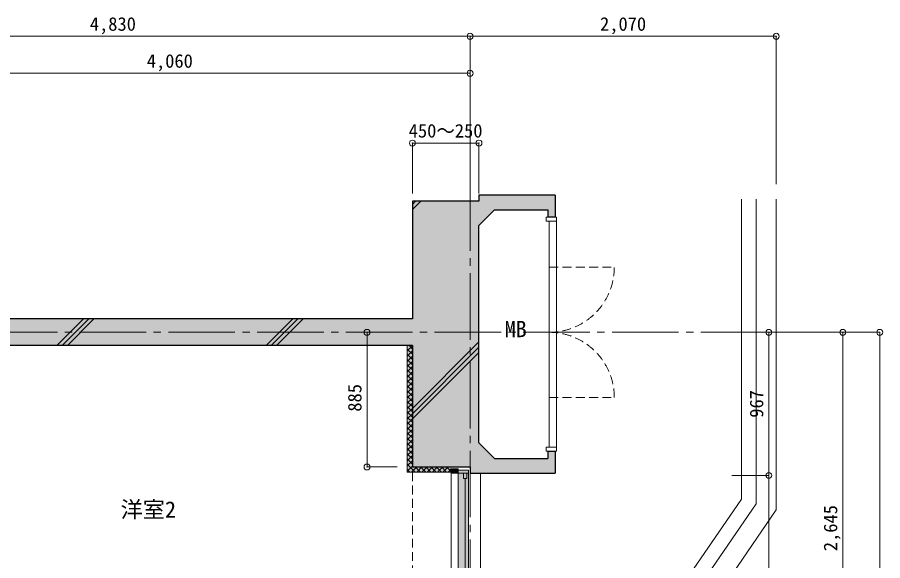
# Model space of a CAD drawing. Units: millimetres at full size, sheet at 1:50; some dimension numbers follow another scale. Extents: x -9674 to 32603, y -6794 to 6791.
# Drawn here: x 26751 to 32603, y 1655 to 5326 of the extents above; entities that cross this region are included whole.
import ezdxf
from ezdxf.enums import TextEntityAlignment as Align

# ---------------------------------------------------------------- set-up
doc = ezdxf.new("R2010")
doc.units = ezdxf.units.MM
doc.header["$LTSCALE"] = 50
doc.header["$PDMODE"] = 32
doc.header["$PDSIZE"] = 40
doc.linetypes.add('CHAIN2', pattern=[12, 9, -1, 1, -1])
doc.linetypes.add('DASHED1', pattern=[1.8, 1.2, -0.6])
for name, color, linetype, lineweight in [('1-0_芯', 7, 'CHAIN2', 9), ('1-1_躯体', 2, 'Continuous', 25), ('1-3_建具', 3, 'Continuous', 18), ('1-6_ﾊﾞﾙｺﾆｰ・階段', 4, 'Continuous', 9), ('1-8_ハッチ', 4, 'Continuous', 9), ('1-A_文字', 7, 'Continuous', 9), ('1-B_寸法', 7, 'Continuous', 9), ('1-C_梁', 7, 'DASHED1', 9)]:
    doc.layers.add(name, color=color, linetype=linetype, lineweight=lineweight)
for name, color, linetype in [('4-0', 1, 'Continuous'), ('4-1', 2, 'Continuous'), ('4-F', 4, 'Continuous')]:
    doc.layers.add(name, color=color, linetype=linetype)
doc.styles.add('ＭＳ ゴシック', font='')
doc.styles.get('ＭＳ ゴシック').set_extended_font_data('MS Gothic')

msp = doc.modelspace()

# ---------------------------------------------------------------- linework, layer by layer
at = {"layer": '1-0_芯'}
for p, q in [((29812.51, 4197.52), (29812.51, -4772.48)), ((14572.51, 3197.52), (31582.51, 3197.52))]:
    msp.add_line(p, q, dxfattribs=at)
at = {"layer": '1-1_躯体'}
for p, q in [((29872.51, 4124.52), (29872.51, 4082.52)), ((30387.51, 4124.52), (29872.51, 4124.52)), ((29872.51, 4082.52), (29422.51, 4082.52)), ((29422.51, 4082.52), (29422.51, 3287.52)), ((29978.58, 4024.52), (29872.51, 3918.46)), ((29978.58, 4024.52), (30337.51, 4024.52)), ((30337.51, 4024.52), (30337.51, 3974.52)), ((30387.51, 3974.52), (30337.51, 3974.52)), ((29872.51, 2451.59), (29872.51, 3918.46)), ((29422.51, 3287.52), (25372.51, 3287.52)), ((29422.51, 3107.52), (25372.51, 3107.52)), ((29422.51, 3107.52), (29422.51, 2287.52)), ((29872.51, 2451.59), (29978.58, 2345.52)), ((29978.58, 2345.52), (30337.51, 2345.52)), ((30337.51, 2395.52), (30337.51, 2345.52)), ((30337.51, 2395.52), (30387.51, 2395.52)), ((30337.51, 2395.52), (30387.51, 2395.52)), ((30387.51, 2395.52), (30387.51, 2245.52)), ((29422.51, 2287.52), (29812.51, 2287.52))]:
    msp.add_line(p, q, dxfattribs=at)
for points in [[(30387.51, 4124.52), (30387.51, 3974.52), (30337.51, 3974.52)], [(29812.51, 2287.52), (29812.51, 2245.52), (30387.51, 2245.52)]]:
    msp.add_lwpolyline(points, dxfattribs=at)
at = {"layer": '1-3_建具', "color": 7, "lineweight": 9}
for p, q in [((30327.51, 3974.52), (30327.51, 3949.52)), ((30397.51, 3974.52), (30327.51, 3974.52)), ((30327.51, 3974.52), (30327.51, 3949.52)), ((30327.51, 3949.52), (30397.51, 3949.52)), ((30347.51, 3949.52), (30347.51, 2420.52)), ((30397.51, 3949.52), (30397.51, 3974.52)), ((30397.51, 2420.52), (30397.51, 3949.52)), ((30327.51, 2420.52), (30327.51, 2395.52)), ((30397.51, 2420.52), (30327.51, 2420.52)), ((29685.51, 590.52), (29685.51, 2245.52)), ((29802.51, 2265.52), (29732.51, 2265.52)), ((29732.51, 2245.52), (29802.51, 2245.52)), ((29732.51, 2230.52), (29732.51, 2245.52)), ((29732.51, 2230.52), (29732.51, 605.52)), ((29802.51, 2265.52), (29802.51, 2230.52)), ((29802.51, 2230.52), (29802.51, 605.52)), ((29882.51, 580.52), (29882.51, 2245.52))]:
    msp.add_line(p, q, dxfattribs=at)
at = {"layer": '1-3_建具', "color": 7, "linetype": 'DASHED1', "lineweight": 9}
for p, q in [((30347.51, 3637.52), (30787.51, 3637.52)), ((30347.51, 2757.52), (30787.51, 2757.52))]:
    msp.add_line(p, q, dxfattribs=at)
at = {"layer": '1-3_建具'}
for p, q in [((29685.51, 2275.52), (29685.51, 2245.52)), ((29685.51, 2275.52), (29686.54, 2275.52)), ((29685.51, 2275.52), (29732.51, 2275.52)), ((29685.51, 2245.52), (29732.51, 2245.52)), ((29732.51, 2275.52), (29732.51, 2245.52)), ((29767.51, 2210.52), (29767.51, 2245.52)), ((29791.51, 2210.52), (29791.51, 2245.52)), ((29791.51, 2210.52), (29767.51, 2210.52)), ((29779.51, 1435.52), (29779.51, 2210.52))]:
    msp.add_line(p, q, dxfattribs=at)
at = {"layer": '1-3_建具', "color": 7, "lineweight": 9}
msp.add_lwpolyline([(30327.51, 2395.52), (30397.51, 2395.52), (30397.51, 2420.52)], dxfattribs=at)
at = {"layer": '1-3_建具', "color": 7, "linetype": 'DASHED1', "lineweight": 9}
for centre, start, end in [((30347.51, 3637.52), 270, 0), ((30347.51, 2757.52), 0, 90)]:
    msp.add_arc(centre, 440, start, end, dxfattribs=at)
at = {"layer": '1-6_ﾊﾞﾙｺﾆｰ・階段'}
for q in [(31647.51, 4097.52), (31097.51, 1270.51)]:
    msp.add_line((31647.51, 2070.51), q, dxfattribs=at)
at = {"layer": '1-6_ﾊﾞﾙｺﾆｰ・階段', "color": 7}
for p, q in [((31747.51, 2039.45), (31747.51, 4097.52)), ((31882.51, 1997.52), (31882.51, 4097.52)), ((31747.51, 2039.45), (31197.51, 1239.45)), ((31882.51, 1997.52), (31332.51, 1197.52))]:
    msp.add_line(p, q, dxfattribs=at)
at = {"layer": '1-8_ハッチ'}
for p, q in [((29422.51, 4026.33), (29478.7, 4082.52)), ((29422.51, 4061.69), (29443.34, 4082.52)), ((27018.77, 3107.52), (27198.77, 3287.52)), ((27054.13, 3107.52), (27234.13, 3287.52)), ((27089.49, 3107.52), (27269.49, 3287.52)), ((28432.99, 3107.52), (28612.99, 3287.52)), ((28468.34, 3107.52), (28648.34, 3287.52)), ((28503.7, 3107.52), (28683.7, 3287.52)), ((29387.51, 3107.45), (29387.58, 3107.52)), ((29387.51, 3072.1), (29422.51, 3107.1)), ((29399.65, 3107.52), (29422.51, 3084.66)), ((29422.51, 2682.83), (29872.51, 3132.83)), ((29387.51, 3084.31), (29422.51, 3049.31)), ((29387.51, 3036.74), (29422.51, 3071.74)), ((29387.51, 3048.95), (29422.51, 3013.95)), ((29422.51, 2647.48), (29872.51, 3097.48)), ((29422.51, 2612.12), (29872.51, 3062.12)), ((29387.51, 3001.38), (29422.51, 3036.38)), ((29387.51, 3013.6), (29422.51, 2978.6)), ((29387.51, 2966.03), (29422.51, 3001.03)), ((29387.51, 2978.24), (29422.51, 2943.24)), ((29387.51, 2930.67), (29422.51, 2965.67)), ((29387.51, 2942.89), (29422.51, 2907.89)), ((29387.51, 2895.32), (29422.51, 2930.32)), ((29387.51, 2907.53), (29422.51, 2872.53)), ((29387.51, 2859.96), (29422.51, 2894.96)), ((29387.51, 2872.18), (29422.51, 2837.18)), ((29387.51, 2824.61), (29422.51, 2859.61)), ((29387.51, 2836.82), (29422.51, 2801.82)), ((29387.51, 2789.25), (29422.51, 2824.25)), ((29387.51, 2801.46), (29422.51, 2766.46)), ((29387.51, 2753.9), (29422.51, 2788.9)), ((29387.51, 2766.11), (29422.51, 2731.11)), ((29387.51, 2718.54), (29422.51, 2753.54)), ((29387.51, 2730.75), (29422.51, 2695.75)), ((29387.51, 2683.19), (29422.51, 2718.19)), ((29387.51, 2695.4), (29422.51, 2660.4)), ((29387.51, 2647.83), (29422.51, 2682.83)), ((29387.51, 2660.04), (29422.51, 2625.04)), ((29387.51, 2612.48), (29422.51, 2647.48)), ((29387.51, 2624.69), (29422.51, 2589.69)), ((29387.51, 2577.12), (29422.51, 2612.12)), ((29387.51, 2589.33), (29422.51, 2554.33)), ((29387.51, 2541.77), (29422.51, 2576.77)), ((29387.51, 2553.98), (29422.51, 2518.98)), ((29387.51, 2506.41), (29422.51, 2541.41)), ((29387.51, 2518.62), (29422.51, 2483.62)), ((29387.51, 2471.05), (29422.51, 2506.05)), ((29387.51, 2483.27), (29422.51, 2448.27)), ((29387.51, 2435.7), (29422.51, 2470.7)), ((29387.51, 2447.91), (29422.51, 2412.91)), ((29387.51, 2400.34), (29422.51, 2435.34)), ((29387.51, 2412.56), (29422.51, 2377.56)), ((29387.51, 2364.99), (29422.51, 2399.99)), ((29387.51, 2377.2), (29422.51, 2342.2)), ((29387.51, 2329.63), (29422.51, 2364.63)), ((29387.51, 2341.84), (29422.51, 2306.84)), ((29387.51, 2294.28), (29422.51, 2329.28)), ((29387.51, 2306.49), (29441.47, 2252.52)), ((29387.51, 2258.92), (29422.51, 2293.92)), ((29416.47, 2252.52), (29451.47, 2287.52)), ((29441.83, 2287.52), (29476.83, 2252.52)), ((29451.82, 2252.52), (29486.82, 2287.52)), ((29477.19, 2287.52), (29512.19, 2252.52)), ((29487.18, 2252.52), (29522.18, 2287.52)), ((29512.54, 2287.52), (29547.54, 2252.52)), ((29522.53, 2252.52), (29557.53, 2287.52)), ((29547.9, 2287.52), (29582.9, 2252.52)), ((29557.89, 2252.52), (29592.89, 2287.52)), ((29583.25, 2287.52), (29618.25, 2252.52)), ((29593.24, 2252.52), (29628.24, 2287.52)), ((29618.61, 2287.52), (29653.61, 2252.52)), ((29628.6, 2252.52), (29663.6, 2287.52)), ((29653.96, 2287.52), (29685.51, 2255.98)), ((29387.51, 2271.13), (29406.12, 2252.52)), ((29663.95, 2252.52), (29685.51, 2274.08))]:
    msp.add_line(p, q, dxfattribs=at)
msp.add_lwpolyline([(29387.51, 3107.52), (29387.51, 2252.52), (29685.51, 2252.52)], dxfattribs=at)
at = {"layer": '1-B_寸法'}
for p, q in [((24982.51, 5197.52), (29812.51, 5197.52)), ((29812.51, 4197.52), (29812.51, 5197.52)), ((29812.51, 5197.52), (31882.51, 5197.52)), ((31882.51, 4197.52), (31882.51, 5197.52)), ((25752.51, 4947.52), (29812.51, 4947.52)), ((29422.51, 4475.93), (29872.51, 4475.93)), ((29422.51, 4475.93), (29422.51, 4135.74)), ((29872.51, 4475.93), (29872.51, 4135.74)), ((29115.6, 3197.52), (29115.6, 2287.52)), ((32582.51, 3197.52), (31582.51, 3197.52)), ((31832.51, 3197.52), (31832.51, 2230.52)), ((32332.51, 552.52), (32332.51, 3197.52)), ((32582.51, 3197.52), (32582.51, -3772.48)), ((29115.6, 2287.52), (29318.36, 2287.52)), ((31832.51, 2230.52), (31582.51, 2230.52)), ((31832.51, 2230.52), (31832.51, 605.52))]:
    msp.add_line(p, q, dxfattribs=at)
at = {"layer": '1-B_寸法', "color": 3}
for p in [(29812.51, 5197.52), (31882.51, 5197.52), (29812.51, 4947.52), (29422.51, 4475.93), (29872.51, 4475.93), (29115.6, 3197.52), (31832.51, 3197.52), (32332.51, 3197.52), (32582.51, 3197.52), (29115.6, 2287.52), (31832.51, 2230.52)]:
    msp.add_point(p, dxfattribs=at)
at = {"layer": '1-C_梁'}
msp.add_line((29422.51, 2252.52), (29422.51, 583.52), dxfattribs=at)
at = {"layer": '4-0'}
for points in [[(30387.51, 4124.52), (29872.51, 4124.52), (29872.51, 4082.52)], [(30337.51, 4024.52), (30387.51, 4124.52), (29872.51, 4082.52)], [(30337.51, 3974.52), (30387.51, 3974.52), (30387.51, 4124.52)], [(30337.51, 4024.52), (30337.51, 3974.52), (30387.51, 4124.52)], [(29872.51, 4082.52), (29422.51, 4082.52), (29422.51, 2287.52)], [(29872.51, 4082.52), (29422.51, 2287.52), (29812.51, 2287.52)], [(29872.51, 4082.52), (29812.51, 2287.52), (29812.51, 2245.52)], [(29872.51, 4082.52), (29812.51, 2245.52), (29872.51, 3918.46)], [(29872.51, 4082.52), (29872.51, 3918.46), (29978.58, 4024.52)], [(29872.51, 4082.52), (29978.58, 4024.52), (30337.51, 4024.52)], [(29812.51, 2245.52), (29872.51, 2451.59), (29872.51, 3918.46)], [(25372.51, 3287.52), (25372.51, 3107.52), (29422.51, 3287.52), (29422.51, 3107.52)], [(29812.51, 2245.52), (29978.58, 2345.52), (29872.51, 2451.59)], [(29812.51, 2245.52), (30387.51, 2245.52), (29978.58, 2345.52)], [(30387.51, 2245.52), (30337.51, 2345.52), (29978.58, 2345.52)], [(30387.51, 2245.52), (30387.51, 2395.52), (30337.51, 2395.52)], [(30387.51, 2245.52), (30337.51, 2395.52), (30337.51, 2345.52)]]:
    msp.add_solid(points, dxfattribs=at)
at = {"layer": '4-1'}
msp.add_solid([(29732.51, 570.52), (29802.51, 570.52), (29732.51, 2265.52), (29802.51, 2265.52)], dxfattribs=at)
at = {"layer": '4-F'}
for points in [[(29387.51, 2252.52), (29422.51, 2287.52), (29387.58, 3107.52), (29422.51, 3107.52)], [(29685.51, 2252.52), (29685.46, 2287.64), (29387.51, 2252.52), (29422.51, 2287.52)], [(29732.51, 2245.52), (29685.51, 2245.52), (29732.51, 2275.52), (29685.51, 2275.52)]]:
    msp.add_solid(points, dxfattribs=at)

# ---------------------------------------------------------------- texts
at = {"layer": '1-A_文字', "style": 'ＭＳ ゴシック'}
for s, p in [('MB', (30046.34, 3131.66)), ('洋室2', (27449.17, 1912.51))]:
    msp.add_text(s, height=110, dxfattribs=at).set_placement(p, align=Align.BOTTOM_LEFT)
at = {"layer": '1-B_寸法', "style": 'ＭＳ ゴシック'}
for s, p in [('4,830', (27241.26, 5207.52)), ('2,070', (30691.26, 5207.52)), ('4,060', (27626.26, 4957.52)), ('450～250', (29397.51, 4485.93))]:
    msp.add_text(s, height=91.64, dxfattribs=at).set_placement(p, align=Align.BOTTOM_LEFT)
for s, p in [('885', (29105.6, 2661.27)), ('967', (31822.51, 2620.27)), ('2,645', (32322.51, 1718.77))]:
    msp.add_text(s, height=91.64, rotation=90, dxfattribs=at).set_placement(p, align=Align.BOTTOM_LEFT)

doc.saveas('drawing.dxf')
